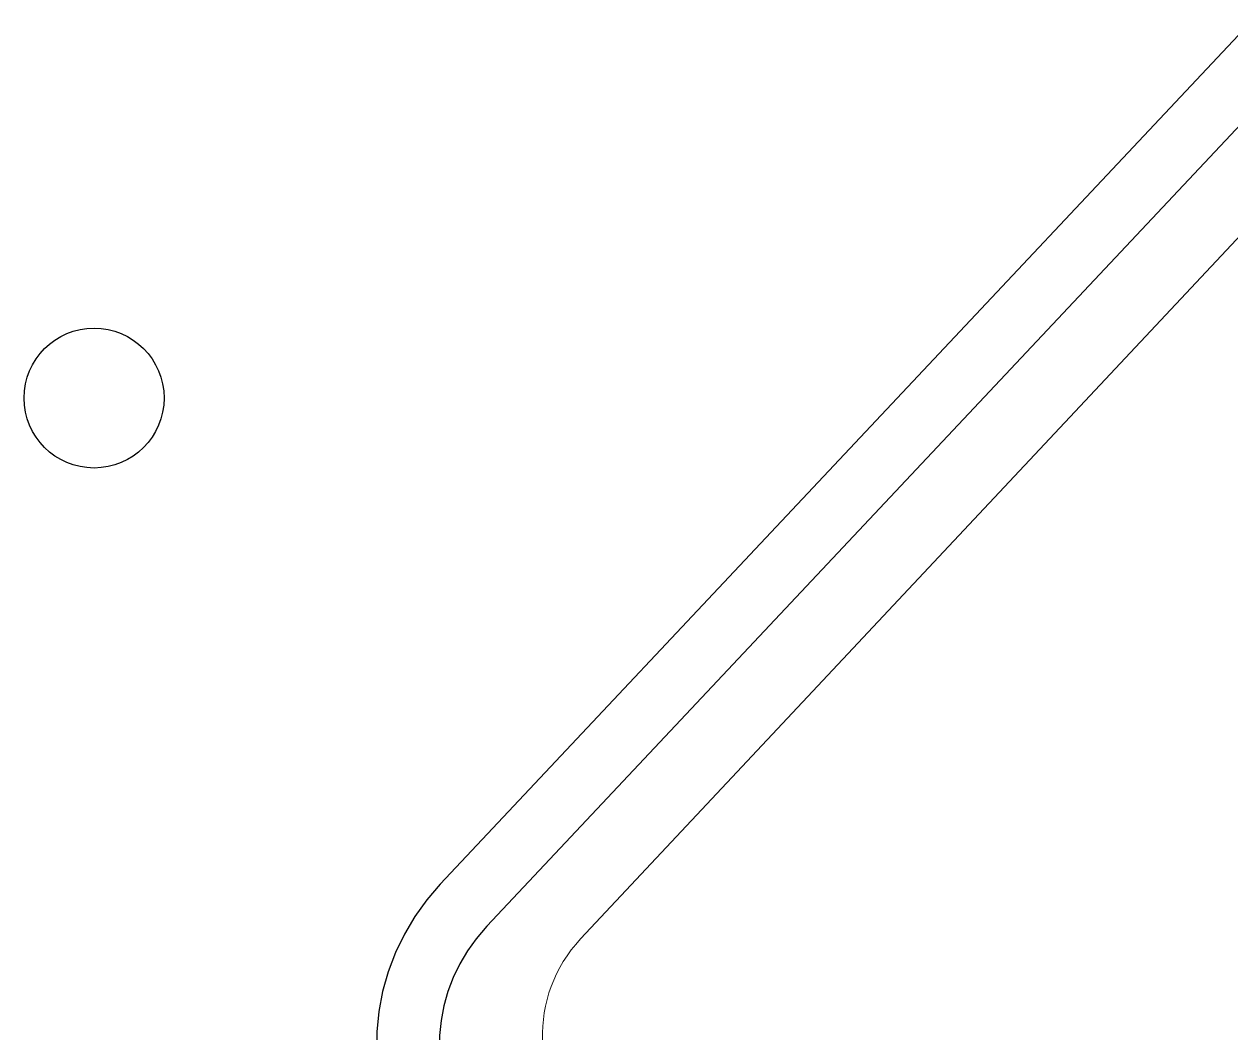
# Model space of a CAD drawing. Header units: inches. Extents: x -950 to 862, y -108 to 714.
# Drawn here: x 489 to 540.8, y 491.2 to 534.5 of the extents above; entities that cross this region are included whole.
import ezdxf

# ---------------------------------------------------------------- set-up
doc = ezdxf.new("R2010")
doc.units = ezdxf.units.IN
for name, color, linetype, lineweight in [('CENTER TABLE', 252, 'Continuous', 18), ('LIGHT', 40, 'Continuous', 30), ('LIGHT PROFILE', 40, 'Continuous', 30), ('Workstation', 251, 'Continuous', 25)]:
    doc.layers.add(name, color=color, linetype=linetype, lineweight=lineweight)
doc.layers.add('GYPSUM FALSE CEILING', color=7, linetype='Continuous')

# ---------------------------------------------------------------- blocks, each defined once
blk = doc.blocks.new('CIRCLE PANEL LIGHT')
at = {"layer": 'LIGHT'}
blk.add_circle((5466.83, 318.79), 3, dxfattribs=at)
blk = doc.blocks.new('DiningTable-20seater')
at = {"layer": 'CENTER TABLE'}
blk.add_lwpolyline([(3339.189, 317.712), (3294.906, 317.717, 0.414208), (3288.866, 311.679), (3288.839, 52.311, 0.426876), (3294.877, 45.977), (3339.726, 45.999, 0.386996), (3345.2, 52.011), (3345.227, 311.378, 0.398078), (3339.236, 317.712, 0.430535)], format="xyb", dxfattribs=at)

msp = doc.modelspace()

# ---------------------------------------------------------------- linework, layer by layer
at = {"layer": 'GYPSUM FALSE CEILING'}
msp.add_lwpolyline([(541.526, 534.478), (506.851, 497.579), (506.277, 496.913), (505.764, 496.199), (505.315, 495.444), (504.933, 494.653), (504.621, 493.831), (504.382, 492.985), (504.218, 492.122), (504.129, 491.247), (504.116, 490.369), (504.18, 489.492), (504.321, 488.624), (504.535, 487.772), (504.824, 486.942), (505.183, 486.14), (505.611, 485.372), (506.104, 484.644), (506.658, 483.962), (507.27, 483.331), (700.371, 300.642)], dxfattribs=at)
at = {"layer": 'LIGHT PROFILE'}
msp.add_lwpolyline([(543.45, 532.593), (508.853, 495.778), (508.395, 495.245), (508.018, 494.722), (507.689, 494.168), (507.409, 493.588), (507.181, 492.986), (507.005, 492.366), (506.885, 491.733), (506.82, 491.092), (506.811, 490.448), (506.857, 489.805), (506.96, 489.169), (507.118, 488.544), (507.329, 487.936), (507.592, 487.348), (507.906, 486.785), (508.267, 486.252), (508.674, 485.752), (509.163, 485.247), (702.181, 302.636)], dxfattribs=at)

# ---------------------------------------------------------------- block references
at = {"layer": 'LIGHT'}
msp.add_blockref('CIRCLE PANEL LIGHT', (-4974.823, 199.647), dxfattribs=at)
at = {"layer": 'Workstation', "rotation": 46.85157087056947}
msp.add_blockref('DiningTable-20seater', (-1508.683, -2125.959), dxfattribs=at)

doc.saveas('drawing.dxf')
